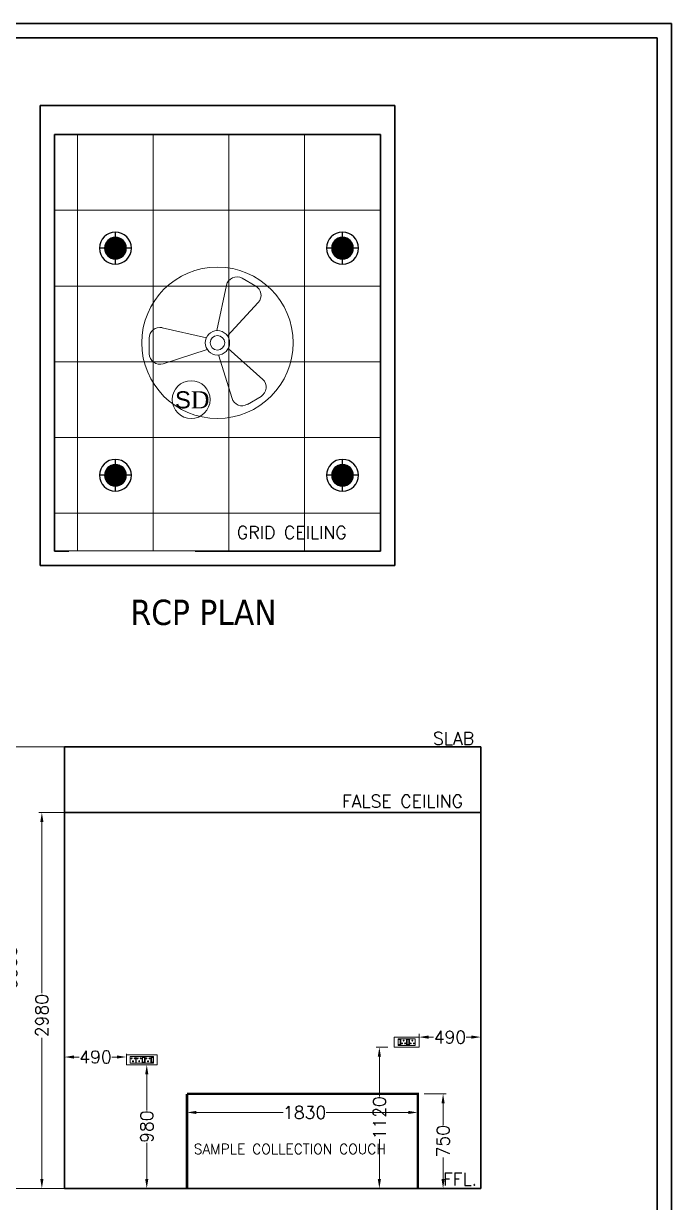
# Model space of a CAD drawing. Header units: millimetres. Extents: x 3552052 to 4144896, y -707811 to -630695.
# Drawn here: x 3857368 to 3862504, y -692020 to -682678 of the extents above; entities that cross this region are included whole.
import ezdxf

# ---------------------------------------------------------------- set-up
doc = ezdxf.new("R2010")
doc.units = ezdxf.units.MM
doc.header["$LTSCALE"] = 6
doc.header["$MEASUREMENT"] = 0
doc.layers.get('0').update_dxf_attribs({"linetype": 'CONTINUOUS', "lineweight": 0})
doc.layers.get('Defpoints').update_dxf_attribs({"linetype": 'CONTINUOUS', "lineweight": 0})
for name, color, linetype, lineweight in [('ELE-1200MM CEILINGFAN', 6, 'CONTINUOUS', 0), ('ELE-12W LED', 1, 'CONTINUOUS', 0), ('ELE-12W UPS LIGHT', 3, 'CONTINUOUS', 0), ('ELE-2NOS OF 6-16 RAW POWER SOCKET', 1, 'CONTINUOUS', 0), ('ELE-3NOS 6-16A POWER SOCKET', 5, 'CONTINUOUS', 0), ('ELE-4M UPS P.SB', 3, 'CONTINUOUS', 0), ('ELE-SOCKET NMBERING', 7, 'CONTINUOUS', 9), ('EQP', 6, 'CONTINUOUS', 0), ('FA-BELOW SMOKE DERECTOR', 1, 'CONTINUOUS', 0), ('MEP_HVAC_RA_DUCT', 1, 'CONTINUOUS', 0), ('MEP_HVAC_TEXT', 7, 'CONTINUOUS', 0), ('WALL', 8, 'CONTINUOUS', 0)]:
    doc.layers.add(name, color=color, linetype=linetype, lineweight=lineweight)
doc.styles.add('Annotation', font='tahoma.ttf')
doc.styles.add('PDF Times New Roman', font='times.ttf')
doc.styles.add('ROMANS', font='romans.shx')
doc.styles.get("Standard").update_dxf_attribs({"font": 'SIMPLEX'})
doc.dimstyles.new('AEPL1', dxfattribs={"dimtxt": 100, "dimasz": 75, "dimexe": 25, "dimexo": 50, "dimtad": 0, "dimdec": 0, "dimtxsty": 'ROMANS', "dimcen": 2.5, "dimclrd": 7, "dimclre": 7, "dimclrt": 7, "dimadec": 0, "dimazin": 0, "dimtfac": 1, "dimtdec": 0, "dimtmove": 0, "dimatfit": 3, "dimfxl": 1, "dimlwd": 0, "dimlwe": 0, "dimarcsym": 0})

# ---------------------------------------------------------------- blocks, each defined once
blk = doc.blocks.new('FFGFG77')
at = {"layer": 'ELE-4M UPS P.SB', "color": 251, "linetype": 'ByBlock'}
for p, q in [((3573325.5, -675532.1), (3573325.5, -678832.1)), ((3573925.5, -675532.1), (3573925.5, -678832.1)), ((3574525.5, -675532.1), (3574525.5, -678832.1)), ((3575125.5, -675532.1), (3575125.5, -678832.1)), ((3573143, -676132.1), (3575725.5, -676132.1)), ((3573143, -676732.1), (3575725.5, -676732.1)), ((3573143, -677332.1), (3575725.5, -677332.1)), ((3573143, -677932.1), (3575725.5, -677932.1)), ((3573143, -678532.1), (3575725.5, -678532.1))]:
    blk.add_line(p, q, dxfattribs=at)
blk.add_lwpolyline([(3573143, -675532.1), (3575725.5, -675532.1), (3575725.5, -678832.1), (3573143, -678832.1)], close=True, dxfattribs=at)
blk = doc.blocks.new('QWE')
at = {"layer": 'ELE-12W UPS LIGHT', "lineweight": 25}
h = blk.add_hatch(dxfattribs=at)
h.set_pattern_fill('ANSI31', color=8)
h.set_pattern_definition([(45, (-1135553.9097, 459369.4158), (-2.24506403, 2.24506403), [])])
edge = h.paths.add_edge_path()
edge.add_arc((0, 0), 85.7, 0, 360)
at = {"layer": 'ELE-12W UPS LIGHT', "color": 3, "lineweight": 25}
for p, q in [((0, -126.1), (0, 126.1)), ((-126.1, 0), (126.1, 0))]:
    blk.add_line(p, q, dxfattribs=at)
for radius in [126.1, 85.7]:
    blk.add_circle((0, 0), radius, dxfattribs=at)
blk = doc.blocks.new('18W LED')
at = {"layer": 'ELE-12W LED', "lineweight": 25}
h = blk.add_hatch(dxfattribs=at)
h.set_pattern_fill('ANSI31', color=252)
h.set_pattern_definition([(45, (-1135553.9097, 459369.4158), (-2.24506403, 2.24506403), [])])
edge = h.paths.add_edge_path()
edge.add_arc((0, 0), 85.7, 0, 360)
at = {"layer": 'ELE-12W LED', "color": 1, "lineweight": 25}
for p, q in [((0, -126.1), (0, 126.1)), ((-126.1, 0), (126.1, 0))]:
    blk.add_line(p, q, dxfattribs=at)
for radius in [126.1, 85.7]:
    blk.add_circle((0, 0), radius, dxfattribs=at)
blk = doc.blocks.new('SMOKE DETECTOR')
at = {"layer": 'FA-BELOW SMOKE DERECTOR', "color": 7}
blk.add_circle((931029, -118294), 166, dxfattribs=at)
at = {"layer": 'FA-BELOW SMOKE DERECTOR', "insert": (930887, -118373), "char_height": 150, "attachment_point": 7, "style": 'PDF Times New Roman'}
blk.add_mtext('{\\fArial|b0|i0|c0|p34;S}D', dxfattribs=at)
blk = doc.blocks.new('A$C07FB25EA')
at = {"layer": 'ELE-1200MM CEILINGFAN', "color": 3}
for p, q in [((6.53, 13.37), (9.47, 11.64)), ((0.26, 2.64), (3.17, 12.07)), ((9.84, 7.94), (2.36, 1.21)), ((-11.8, 4.55), (-2.22, 1.44)), ((-14.84, -1.03), (-14.81, 2.38)), ((-2.41, -1.1), (-12.04, -3.29)), ((2.16, -1.54), (8.87, -8.78)), ((1.96, -12.49), (-0.13, -2.65)), ((8.31, -12.34), (5.35, -14.02))]:
    blk.add_line(p, q, dxfattribs=at)
at = {"layer": 'ELE-1200MM CEILINGFAN', "color": 5, "ltscale": 10}
blk.add_circle((0, 0), 16.45, dxfattribs=at)
at = {"layer": 'ELE-1200MM CEILINGFAN', "color": 3}
for radius in [2.65, 1.58]:
    blk.add_circle((0, 0), radius, dxfattribs=at)
for centre, start, end in [((5.36, 11.38), 59.5281, 162.5229), ((8.3, 9.66), 311.9493, 59.5281), ((-12.51, 2.36), 71.9493, 179.5281), ((-12.54, -1.05), 179.5281, 282.5229), ((7.18, -10.34), 299.5281, 42.5229), ((4.21, -12.02), 191.9493, 299.5281)]:
    blk.add_arc(centre, 2.3, start, end, dxfattribs=at)
blk = doc.blocks.new('*D362')
at = {"layer": 'Defpoints', "color": 0, "transparency": 16777216}
for p in [(3857512.9, -688929.7), (3857900.6, -688929.7), (3857892.6, -691909.7)]:
    blk.add_point(p, dxfattribs=at)
at = {"layer": 'ELE-4M UPS P.SB', "color": 7, "lineweight": 0, "transparency": 16777216}
for p, q in [((3857850.6, -688929.7), (3857487.9, -688929.7)), ((3857512.9, -689004.7), (3857512.9, -690362.8)), ((3857512.9, -691834.7), (3857512.9, -690716.5)), ((3857842.6, -691909.7), (3857487.9, -691909.7))]:
    blk.add_line(p, q, dxfattribs=at)
at = {"layer": 'ELE-4M UPS P.SB', "color": 7, "transparency": 16777216}
for points in [[(3857500.4, -689004.7), (3857525.4, -689004.7), (3857512.9, -688929.7)], [(3857500.4, -691834.7), (3857525.4, -691834.7), (3857512.9, -691909.7)]]:
    blk.add_solid(points, dxfattribs=at)
at = {"layer": 'ELE-4M UPS P.SB', "color": 7, "lineweight": -3, "transparency": 16777216, "insert": (3857512.9, -690539.7), "char_height": 100, "attachment_point": 5, "rotation": 90, "style": 'ROMANS'}
blk.add_mtext('2980', dxfattribs=at)
blk = doc.blocks.new('*D363')
at = {"layer": 'Defpoints', "color": 0, "transparency": 16777216}
for p in [(3857264.4, -688409.7), (3857939, -688409.7), (3857892.6, -691909.7)]:
    blk.add_point(p, dxfattribs=at)
at = {"layer": 'ELE-4M UPS P.SB', "color": 7, "lineweight": 0, "transparency": 16777216}
for p, q in [((3857889, -688409.7), (3857239.4, -688409.7)), ((3857264.4, -688484.7), (3857264.4, -689982.8)), ((3857264.4, -691834.7), (3857264.4, -690336.5)), ((3857842.6, -691909.7), (3857239.4, -691909.7))]:
    blk.add_line(p, q, dxfattribs=at)
at = {"layer": 'ELE-4M UPS P.SB', "color": 7, "transparency": 16777216}
for points in [[(3857251.9, -688484.7), (3857276.9, -688484.7), (3857264.4, -688409.7)], [(3857251.9, -691834.7), (3857276.9, -691834.7), (3857264.4, -691909.7)]]:
    blk.add_solid(points, dxfattribs=at)
at = {"layer": 'ELE-4M UPS P.SB', "color": 7, "lineweight": -3, "transparency": 16777216, "insert": (3857264.4, -690159.7), "char_height": 100, "attachment_point": 5, "rotation": 90, "style": 'ROMANS'}
blk.add_mtext('3500', dxfattribs=at)
blk = doc.blocks.new('543WYH')
at = {"layer": 'ELE-2NOS OF 6-16 RAW POWER SOCKET', "color": 30, "linetype": 'ByBlock', "lineweight": 0}
for p, q in [((-124, -57), (-124, -91)), ((-26, -57), (-124, -57)), ((-26, -57), (-124, -57)), ((-124, -91), (-26, -91)), ((-124, -96), (-26, -96)), ((-124, -181), (-124, -96)), ((-113, -60), (-113, -88)), ((-37, -60), (-113, -60)), ((-113, -88), (-37, -88)), ((-110, -60), (-110, -88)), ((-37, -88), (-37, -60)), ((-26, -57), (-26, -91)), ((-26, -91), (-26, -57)), ((-26, -96), (-26, -181)), ((-26, -181), (-124, -181)), ((-124, -187), (-124, -221)), ((-26, -187), (-124, -187)), ((-26, -187), (-124, -187)), ((-124, -221), (-26, -221)), ((-124, -312), (-124, -227)), ((-124, -227), (-26, -227)), ((-26, -312), (-124, -312)), ((-124, -402), (-124, -317)), ((-124, -317), (-26, -317)), ((-113, -190), (-113, -218)), ((-37, -190), (-113, -190)), ((-113, -218), (-37, -218)), ((-110, -190), (-110, -218)), ((-37, -218), (-37, -190)), ((-26, -187), (-26, -221)), ((-26, -221), (-26, -187)), ((-26, -227), (-26, -312)), ((-26, -317), (-26, -402)), ((-26, -402), (-124, -402))]:
    blk.add_line(p, q, dxfattribs=at)
blk.add_lwpolyline([(-150, 0), (-150, -459), (0, -459), (0, 0)], close=True, dxfattribs=at)
for centre, radius, start, end in [((-98, -119), 4.6, 112.6838, 345.0951), ((-98, -159), 4.6, 14.9049, 247.3162), ((-94, -115), 5.7, 275.2689, 182.51), ((-94, -163), 5.7, 177.49, 84.7311), ((-58, -139), 4.22, 71.4031, 288.5969), ((-51, -139), 6.62, 217.1584, 142.8416), ((-98, -249), 4.6, 112.6838, 345.0951), ((-98, -289), 4.6, 14.9049, 247.3162), ((-98, -340), 4.6, 112.6838, 345.0951), ((-94, -245), 5.7, 275.2689, 182.51), ((-94, -293), 5.7, 177.49, 84.7311), ((-94, -335), 5.7, 275.2689, 182.51), ((-58, -269), 4.22, 71.4031, 288.5969), ((-51, -269), 6.62, 217.1584, 142.8416), ((-98, -379), 4.6, 14.9049, 247.3162), ((-94, -384), 5.7, 177.49, 84.7311), ((-58, -360), 4.22, 71.4031, 288.5969), ((-51, -360), 6.62, 217.1584, 142.8416)]:
    blk.add_arc(centre, radius, start, end, dxfattribs=at)
blk = doc.blocks.new('RTUH 6U')
at = {"layer": 'ELE-2NOS OF 6-16 RAW POWER SOCKET', "color": 30, "lineweight": 0, "ltscale": 300}
for p, q in [((-312, -26), (-227, -26)), ((-312, -124), (-312, -26)), ((-227, -124), (-312, -124)), ((-227, -26), (-227, -124)), ((-187, -26), (-221, -26)), ((-221, -26), (-221, -124)), ((-187, -124), (-221, -124)), ((-221, -124), (-187, -124)), ((-190, -37), (-218, -37)), ((-218, -37), (-218, -113)), ((-190, -40), (-218, -40)), ((-218, -113), (-190, -113)), ((-190, -113), (-190, -37)), ((-187, -124), (-187, -26)), ((-187, -124), (-187, -26)), ((-181, -124), (-181, -26)), ((-181, -26), (-96, -26)), ((-96, -124), (-181, -124)), ((-96, -26), (-96, -124)), ((-57, -26), (-91, -26)), ((-91, -26), (-91, -124)), ((-57, -124), (-91, -124)), ((-91, -124), (-57, -124)), ((-60, -37), (-88, -37)), ((-88, -37), (-88, -113)), ((-60, -40), (-88, -40)), ((-88, -113), (-60, -113)), ((-60, -113), (-60, -37)), ((-57, -124), (-57, -26)), ((-57, -124), (-57, -26))]:
    blk.add_line(p, q, dxfattribs=at)
blk.add_lwpolyline([(0, 0), (-368, 0), (-368, -150), (0, -150)], close=True, dxfattribs=at)
for centre, radius, start, end in [((-293, -56), 5.7, 87.49, 354.7311), ((-289, -52), 4.6, 284.9049, 157.3162), ((-269, -99), 6.62, 127.1584, 52.8416), ((-269, -92), 4.22, 341.4031, 198.5969), ((-249, -52), 4.6, 22.6838, 255.0951), ((-245, -56), 5.7, 185.2689, 92.51), ((-163, -56), 5.7, 87.49, 354.7311), ((-159, -52), 4.6, 284.9049, 157.3162), ((-139, -99), 6.62, 127.1584, 52.8416), ((-139, -92), 4.22, 341.4031, 198.5969), ((-119, -52), 4.6, 22.6838, 255.0951), ((-115, -56), 5.7, 185.2689, 92.51)]:
    blk.add_arc(centre, radius, start, end, dxfattribs=at)
blk = doc.blocks.new('*D364')
at = {"layer": 'Defpoints', "color": 0, "transparency": 16777216}
for p in [(3857693.1, -690867.9), (3857693.1, -690929.7), (3858183.1, -690929.7)]:
    blk.add_point(p, dxfattribs=at)
at = {"layer": 'ELE-4M UPS P.SB', "color": 7, "lineweight": 0, "transparency": 16777216}
for p, q in [((3857693.1, -690879.7), (3857693.1, -690842.9)), ((3857768.1, -690867.9), (3857808.9, -690867.9)), ((3858108.1, -690867.9), (3858067.3, -690867.9)), ((3858183.1, -690879.7), (3858183.1, -690842.9))]:
    blk.add_line(p, q, dxfattribs=at)
at = {"layer": 'ELE-4M UPS P.SB', "color": 7, "transparency": 16777216}
for points in [[(3857768.1, -690855.4), (3857768.1, -690880.4), (3857693.1, -690867.9)], [(3858108.1, -690855.4), (3858108.1, -690880.4), (3858183.1, -690867.9)]]:
    blk.add_solid(points, dxfattribs=at)
at = {"layer": 'ELE-4M UPS P.SB', "color": 7, "lineweight": -3, "transparency": 16777216, "insert": (3857938.1, -690867.9), "char_height": 100, "attachment_point": 5, "style": 'ROMANS'}
blk.add_mtext('490', dxfattribs=at)
blk = doc.blocks.new('*D365')
at = {"layer": 'Defpoints', "color": 0, "transparency": 16777216}
for p in [(3860503.1, -690763), (3860993.1, -690710), (3860993.1, -690763)]:
    blk.add_point(p, dxfattribs=at)
at = {"layer": 'ELE-4M UPS P.SB', "color": 7, "lineweight": 0, "transparency": 16777216}
for p, q in [((3860503.1, -690713), (3860503.1, -690685)), ((3860993.1, -690713), (3860993.1, -690685)), ((3860578.1, -690710), (3860618.9, -690710)), ((3860918.1, -690710), (3860877.3, -690710))]:
    blk.add_line(p, q, dxfattribs=at)
at = {"layer": 'ELE-4M UPS P.SB', "color": 7, "transparency": 16777216}
for points in [[(3860578.1, -690697.5), (3860578.1, -690722.5), (3860503.1, -690710)], [(3860918.1, -690697.5), (3860918.1, -690722.5), (3860993.1, -690710)]]:
    blk.add_solid(points, dxfattribs=at)
at = {"layer": 'ELE-4M UPS P.SB', "color": 7, "lineweight": -3, "transparency": 16777216, "insert": (3860748.1, -690710), "char_height": 100, "attachment_point": 5, "style": 'ROMANS'}
blk.add_mtext('490', dxfattribs=at)
blk = doc.blocks.new('*D366')
at = {"layer": 'Defpoints', "color": 0, "transparency": 16777216}
for p in [(3858305.6, -690929.7), (3858305.6, -691909.7), (3858344.4, -691909.7)]:
    blk.add_point(p, dxfattribs=at)
at = {"layer": 'ELE-4M UPS P.SB', "color": 7, "lineweight": 0, "transparency": 16777216}
for p, q in [((3858355.6, -690929.7), (3858369.4, -690929.7)), ((3858344.4, -691004.7), (3858344.4, -691290.5)), ((3858344.4, -691834.7), (3858344.4, -691548.8)), ((3858355.6, -691909.7), (3858369.4, -691909.7))]:
    blk.add_line(p, q, dxfattribs=at)
at = {"layer": 'ELE-4M UPS P.SB', "color": 7, "transparency": 16777216}
for points in [[(3858331.9, -691004.7), (3858356.9, -691004.7), (3858344.4, -690929.7)], [(3858331.9, -691834.7), (3858356.9, -691834.7), (3858344.4, -691909.7)]]:
    blk.add_solid(points, dxfattribs=at)
at = {"layer": 'ELE-4M UPS P.SB', "color": 7, "lineweight": -3, "transparency": 16777216, "insert": (3858344.4, -691419.7), "char_height": 100, "attachment_point": 5, "rotation": 90, "style": 'ROMANS'}
blk.add_mtext('980', dxfattribs=at)
blk = doc.blocks.new('*D367')
at = {"layer": 'Defpoints', "color": 0, "transparency": 16777216}
for p in [(3860306.6, -690789.7), (3860188.6, -691909.7), (3860306.6, -691909.7)]:
    blk.add_point(p, dxfattribs=at)
at = {"layer": 'ELE-4M UPS P.SB', "color": 7, "lineweight": 0, "transparency": 16777216}
for p, q in [((3860256.6, -690789.7), (3860163.6, -690789.7)), ((3860188.6, -690864.7), (3860188.6, -691180)), ((3860188.6, -691834.7), (3860188.6, -691519.3)), ((3860256.6, -691909.7), (3860163.6, -691909.7))]:
    blk.add_line(p, q, dxfattribs=at)
at = {"layer": 'ELE-4M UPS P.SB', "color": 7, "transparency": 16777216}
for points in [[(3860176.1, -690864.7), (3860201.1, -690864.7), (3860188.6, -690789.7)], [(3860176.1, -691834.7), (3860201.1, -691834.7), (3860188.6, -691909.7)]]:
    blk.add_solid(points, dxfattribs=at)
at = {"layer": 'ELE-4M UPS P.SB', "color": 7, "lineweight": -3, "transparency": 16777216, "insert": (3860188.6, -691349.7), "char_height": 100, "attachment_point": 5, "rotation": 90, "style": 'ROMANS'}
blk.add_mtext('1120', dxfattribs=at)
blk = doc.blocks.new('*D594')
at = {"layer": 'Defpoints', "color": 0, "transparency": 16777216}
for p in [(3858663.1, -691159.7), (3860493.1, -691159.7), (3860493.1, -691307.2)]:
    blk.add_point(p, dxfattribs=at)
at = {"layer": 'MEP_HVAC_TEXT', "color": 7, "lineweight": 0, "transparency": 16777216}
for p, q in [((3858663.1, -691209.7), (3858663.1, -691332.2)), ((3860493.1, -691209.7), (3860493.1, -691332.2)), ((3858738.1, -691307.2), (3859426.4, -691307.2)), ((3860418.1, -691307.2), (3859765.7, -691307.2))]:
    blk.add_line(p, q, dxfattribs=at)
at = {"layer": 'MEP_HVAC_TEXT', "color": 7, "transparency": 16777216}
for points in [[(3858738.1, -691294.7), (3858738.1, -691319.7), (3858663.1, -691307.2)], [(3860418.1, -691294.7), (3860418.1, -691319.7), (3860493.1, -691307.2)]]:
    blk.add_solid(points, dxfattribs=at)
at = {"layer": 'MEP_HVAC_TEXT', "color": 7, "lineweight": -3, "transparency": 16777216, "insert": (3859596.1, -691307.2), "char_height": 100, "attachment_point": 5, "style": 'ROMANS'}
blk.add_mtext('1830', dxfattribs=at)
blk = doc.blocks.new('*D595')
at = {"layer": 'Defpoints', "color": 0, "transparency": 16777216}
for p in [(3860493.1, -691159.7), (3860493.1, -691909.7), (3860693.5, -691909.7)]:
    blk.add_point(p, dxfattribs=at)
at = {"layer": 'MEP_HVAC_TEXT', "color": 7, "lineweight": 0, "transparency": 16777216}
for p, q in [((3860543.1, -691159.7), (3860718.5, -691159.7)), ((3860693.5, -691234.7), (3860693.5, -691405.5)), ((3860693.5, -691834.7), (3860693.5, -691663.8)), ((3860543.1, -691909.7), (3860718.5, -691909.7))]:
    blk.add_line(p, q, dxfattribs=at)
at = {"layer": 'MEP_HVAC_TEXT', "color": 7, "transparency": 16777216}
for points in [[(3860681, -691234.7), (3860706, -691234.7), (3860693.5, -691159.7)], [(3860681, -691834.7), (3860706, -691834.7), (3860693.5, -691909.7)]]:
    blk.add_solid(points, dxfattribs=at)
at = {"layer": 'MEP_HVAC_TEXT', "color": 7, "lineweight": -3, "transparency": 16777216, "insert": (3860693.5, -691534.7), "char_height": 100, "attachment_point": 5, "rotation": 90, "style": 'ROMANS'}
blk.add_mtext('750', dxfattribs=at)

msp = doc.modelspace()

# ---------------------------------------------------------------- linework, layer by layer
at = {"color": 7, "lineweight": 30}
for points in [[(3862503.8, -682677.7), (3862503.8, -699196.8), (3851503.8, -699196.8), (3851503.8, -682677.7)], [(3862389.8, -682791.7), (3862389.8, -699082.8), (3851617.8, -699082.8), (3851617.8, -682791.7)]]:
    msp.add_lwpolyline(points, close=True, dxfattribs=at)
at = {"layer": 'EQP', "lineweight": -3}
msp.add_line((3860993.1, -691909.7), (3860493.1, -691909.7), dxfattribs=at)
at = {"layer": 'EQP', "lineweight": -3, "const_width": 20}
for points in [[(3860493.1, -691909.7), (3860493.1, -691159.7), (3858663.1, -691159.7)], [(3858663.1, -691159.7), (3858663.1, -691909.7)]]:
    msp.add_lwpolyline(points, dxfattribs=at)
at = {"layer": 'MEP_HVAC_RA_DUCT', "color": 7, "lineweight": 30}
for p, q in [((3857693.1, -688409.7), (3857693.1, -691909.7)), ((3860993.1, -688409.7), (3860993.1, -691909.7))]:
    msp.add_line(p, q, dxfattribs=at)
for points in [[(3860993.1, -688409.7), (3857693.1, -688409.7)], [(3860993.1, -688929.7), (3857693.1, -688929.7)], [(3860993.1, -691909.7), (3857693.1, -691909.7)]]:
    msp.add_lwpolyline(points, dxfattribs=at)
at = {"layer": 'WALL', "color": 7, "lineweight": 30}
for p, q in [((3857498.7, -686972.7), (3857498.7, -683327.7)), ((3860311.2, -683327.7), (3857498.7, -683327.7)), ((3860311.2, -686972.7), (3860311.2, -683327.7)), ((3857613.7, -686857.7), (3857613.7, -683557.7)), ((3860196.2, -683557.7), (3857613.7, -683557.7)), ((3860196.2, -686857.7), (3860196.2, -683557.7)), ((3857727.8, -686857.7), (3857613.7, -686857.7)), ((3860196.2, -686857.7), (3858727.8, -686857.7)), ((3858727.8, -686972.7), (3857498.7, -686972.7)), ((3860311.2, -686972.7), (3858727.8, -686972.7))]:
    msp.add_line(p, q, dxfattribs=at)

# ---------------------------------------------------------------- block references
at = {"layer": 'ELE-1200MM CEILINGFAN', "color": 7, "lineweight": 30, "ltscale": 8, "xscale": -36.47592107175105, "yscale": 36.47592107175105, "zscale": 36.47592107175105, "rotation": 180}
msp.add_blockref('A$C07FB25EA', (3858904.9, -685207.7), dxfattribs=at)
at = {"layer": 'ELE-12W LED', "color": 6, "lineweight": -3, "xscale": -1}
for p in [(3858096.2, -684457.7), (3859896.2, -684457.7), (3859896.2, -686257.7)]:
    msp.add_blockref('18W LED', p, dxfattribs=at)
at = {"layer": 'ELE-12W UPS LIGHT', "lineweight": -3, "xscale": -1}
msp.add_blockref('QWE', (3858096.2, -686257.7), dxfattribs=at)
at = {"layer": 'ELE-2NOS OF 6-16 RAW POWER SOCKET', "color": 3, "lineweight": -3, "xscale": 0.5333333333336726, "yscale": 0.5333333333336726, "zscale": 0.5333333333336726, "rotation": 179.9999999999999}
msp.add_blockref('RTUH 6U', (3860306.6, -690789.7), dxfattribs=at)
at = {"layer": 'ELE-3NOS 6-16A POWER SOCKET', "color": 254, "lineweight": -3, "true_color": 0xdebad0, "xscale": 0.5333333333333333, "yscale": 0.5333333333333333, "zscale": 0.5333333333333333, "rotation": 270}
msp.add_blockref('543WYH', (3858428, -690929.7), dxfattribs=at)
at = {"layer": 'ELE-4M UPS P.SB', "color": 0, "lineweight": -3}
msp.add_blockref('FFGFG77', (284470.6, -8025.5), dxfattribs=at)
at = {"layer": 'FA-BELOW SMOKE DERECTOR', "color": 6, "lineweight": -3, "xscale": 0.9035551315104862, "yscale": 0.9035551315104862, "zscale": 0.9035551315104862}
msp.add_blockref('SMOKE DETECTOR', (3017460.4, -578772.6), dxfattribs=at)

# ---------------------------------------------------------------- texts
at = {"lineweight": -3, "insert": (3860913.6, -687243.6), "char_height": 200, "width": 2697.906, "attachment_point": 3, "style": 'Annotation'}
msp.add_mtext('\\pxql;RCP PLAN', dxfattribs=at)
at = {"layer": 'ELE-SOCKET NMBERING', "color": 0, "lineweight": -3, "char_height": 100.004, "width": 2358.602, "attachment_point": 1, "style": 'Annotation'}
for s, insert in [('{\\Fromans|c0;GRID CEILING }', (3859059.3, -686661)), ('{\\Fromans|c0;SLAB}', (3860613.5, -688292.9)), ('{\\Fromans|c0;FALSE CEILING }', (3859891.8, -688790.9)), ('{\\Fromans|c0;FFL.}', (3860693.5, -691786.2))]:
    msp.add_mtext(s, dxfattribs=dict(at, insert=insert))
at = {"layer": 'MEP_HVAC_TEXT', "lineweight": -3, "insert": (3858717.6, -691557.1), "char_height": 80, "attachment_point": 1}
msp.add_mtext_dynamic_manual_height_columns('SAMPLE COLLECTION COUCH', width=1832.129, gutter_width=10, heights=[0], dxfattribs=at)

# ---------------------------------------------------------------- dimensions: what is measured, and where the dimension line sits
at = {"layer": 'ELE-4M UPS P.SB', "color": 0, "lineweight": -3}
for base, p2, picture, middle in [((3857264.4, -688409.7), (3857939, -688409.7), '*D363', (3857264.4, -690159.7)), ((3857512.9, -688929.7), (3857900.6, -688929.7), '*D362', (3857512.9, -690539.7))]:
    dim = msp.add_linear_dim(base=base, p1=(3857892.6, -691909.7), p2=p2, angle=90, dimstyle='AEPL1', dxfattribs=at)
    dim.commit()
    dim.dimension.update_dxf_attribs({"geometry": picture, "text_midpoint": middle, "dimtype": 160})
for base, p1, p2, picture, middle in [((3860993.1, -690710), (3860503.1, -690763), (3860993.1, -690763), '*D365', (3860748.1, -690710)), ((3857693.1, -690867.9), (3858183.1, -690929.7), (3857693.1, -690929.7), '*D364', (3857938.1, -690867.9))]:
    dim = msp.add_linear_dim(base=base, p1=p1, p2=p2, dimstyle='AEPL1', dxfattribs=at)
    dim.commit()
    dim.dimension.update_dxf_attribs({"geometry": picture, "text_midpoint": middle})
for base, p1, p2, picture, middle in [((3860188.6, -691909.7), (3860306.6, -690789.7), (3860306.6, -691909.7), '*D367', (3860188.6, -691349.7)), ((3858344.4, -691909.7), (3858305.6, -690929.7), (3858305.6, -691909.7), '*D366', (3858344.4, -691419.7))]:
    dim = msp.add_linear_dim(base=base, p1=p1, p2=p2, angle=90, dimstyle='AEPL1', dxfattribs=at)
    dim.commit()
    dim.dimension.update_dxf_attribs({"geometry": picture, "text_midpoint": middle})
at = {"layer": 'MEP_HVAC_TEXT', "lineweight": -3}
dim = msp.add_linear_dim(base=(3860493.1, -691307.2), p1=(3858663.1, -691159.7), p2=(3860493.1, -691159.7), dimstyle='AEPL1', dxfattribs=at)
dim.commit()
dim.dimension.update_dxf_attribs({"geometry": '*D594', "text_midpoint": (3859596.1, -691307.2), "dimtype": 160})
dim = msp.add_linear_dim(base=(3860693.5, -691909.7), p1=(3860493.1, -691159.7), p2=(3860493.1, -691909.7), angle=90, dimstyle='AEPL1', dxfattribs=at)
dim.commit()
dim.dimension.update_dxf_attribs({"geometry": '*D595', "text_midpoint": (3860693.5, -691534.7)})

doc.saveas('drawing.dxf')
